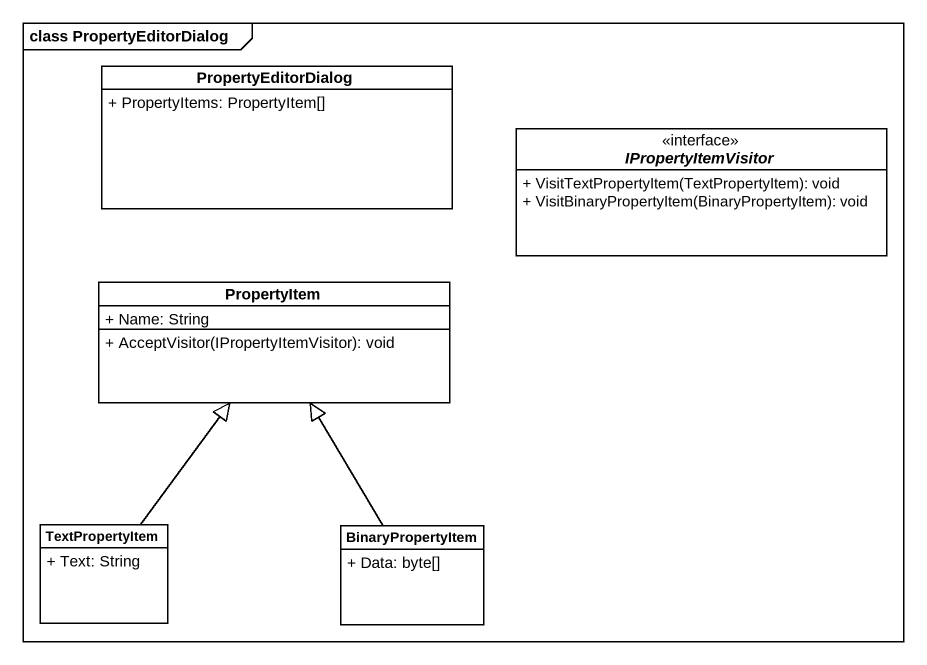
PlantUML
@startuml
mainframe class PropertyEditorDialog
hide circle
hide empty members
skinparam classAttributeIconSize 0
class PropertyEditorDialog {
  + PropertyItems: PropertyItem[]
}
interface IPropertyItemVisitor <<interface>> {
  + VisitTextPropertyItem(TextPropertyItem): void
  + VisitBinaryPropertyItem(BinaryPropertyItem): void
}
class PropertyItem {
  + Name: String
  + AcceptVisitor(IPropertyItemVisitor): void
}
class TextPropertyItem {
  + Text: String
}
class BinaryPropertyItem {
  + Data: byte[]
}
TextPropertyItem -up-|> PropertyItem
BinaryPropertyItem -up-|> PropertyItem
@enduml
